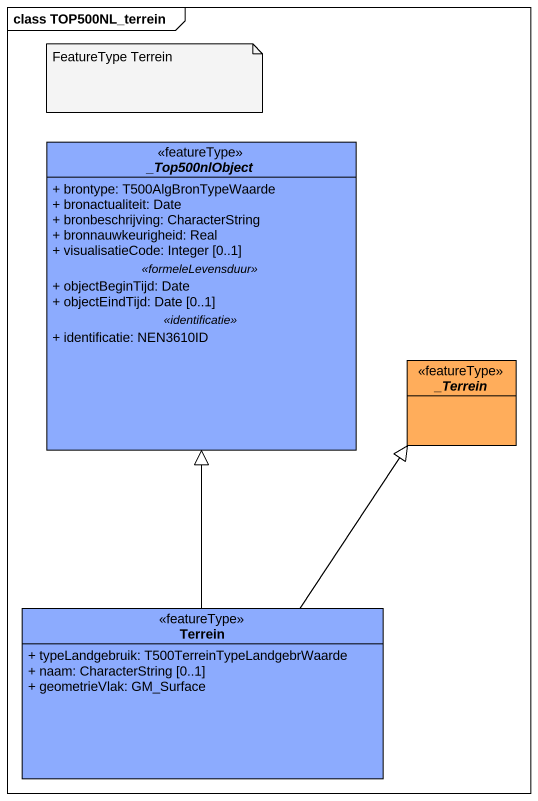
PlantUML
@startuml
mainframe class TOP500NL_terrein
hide circle
hide empty members
skinparam classAttributeIconSize 0
abstract class "_Top500nlObject" as Top500nlObject <<featureType>> #8CABFE {
  + brontype: T500AlgBronTypeWaarde
  + bronactualiteit: Date
  + bronbeschrijving: CharacterString
  + bronnauwkeurigheid: Real
  + visualisatieCode: Integer [0..1]
  .. <<formeleLevensduur>> ..
  + objectBeginTijd: Date
  + objectEindTijd: Date [0..1]
  .. <<identificatie>> ..
  + identificatie: NEN3610ID
}
abstract class "_Terrein" as Terrein <<featureType>> #FFAD5B
class "Terrein" as Terrein_2 <<featureType>> #8CABFE {
  + typeLandgebruik: T500TerreinTypeLandgebrWaarde
  + naam: CharacterString [0..1]
  + geometrieVlak: GM_Surface
}
Terrein_2 -up-|> Top500nlObject
Terrein_2 -up-|> Terrein
note as N1
  FeatureType Terrein
end note
@enduml
